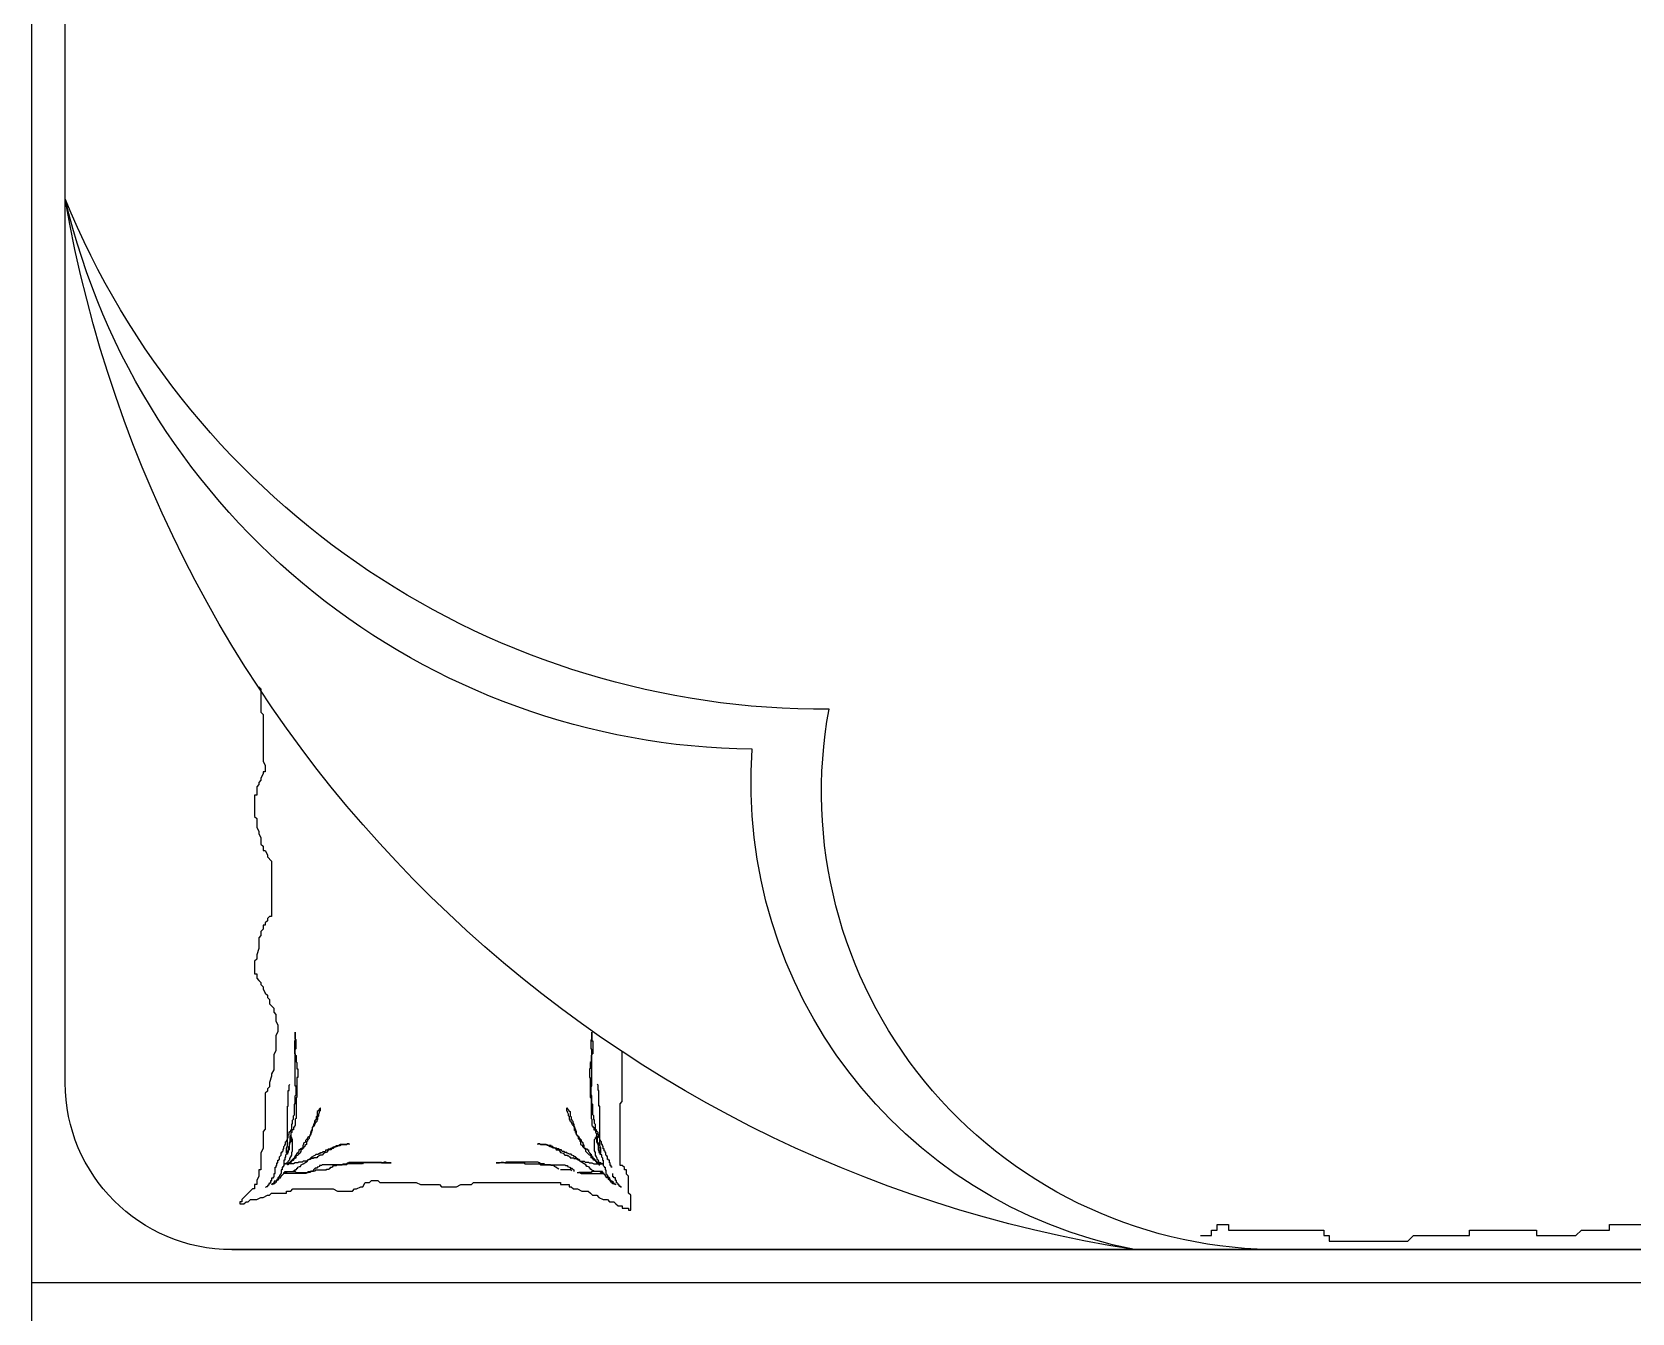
# Model space of a CAD drawing. Header units: metres. Extents: x -107 to 62, y 472 to 1032.
# Drawn here: x 17.515 to 18.524, y 509.939 to 510.746 of the extents above; entities that cross this region are included whole.
import ezdxf

# ---------------------------------------------------------------- set-up
doc = ezdxf.new("R2010")
doc.units = ezdxf.units.M
doc.header["$MEASUREMENT"] = 0
doc.layers.get('0').update_dxf_attribs({"color": 8})
doc.layers.add('A-GR- wall$0$A-WALL', color=254, linetype='Continuous')
doc.layers.add('A-GR-FURN$0$TEFRIŞ', color=11, linetype='Continuous')

# ---------------------------------------------------------------- blocks, each defined once
blk = doc.blocks.new('A-GR- wall')
at = {"layer": 'A-GR- wall$0$A-WALL'}
blk.add_line((17786, 3135.9), (17786, 6385.9), dxfattribs=at)
blk = doc.blocks.new('A-GR-FURN$0$1')
at = {"layer": 'A-GR-FURN$0$TEFRIŞ'}
for p, q in [((-1761.895, 788.112), (-1911.895, 788.112)), ((-1761.895, 598.112), (-1761.895, 788.112)), ((-1773.895, 786.112), (-1899.895, 786.112)), ((-1763.895, 776.112), (-1763.895, 610.112)), ((-1763.895, 610.112), (-1763.895, 776.112))]:
    blk.add_line(p, q, dxfattribs=at)
at = {"layer": 'A-GR-FURN$0$TEFRIŞ', "color": 8}
for p, q in [((-1767.152, 775.262), (-1766.897, 775.517)), ((-1766.897, 775.517), (-1766.769, 775.517)), ((-1766.769, 775.645), (-1766.642, 775.645)), ((-1766.769, 775.517), (-1766.769, 775.645)), ((-1766.642, 775.645), (-1766.642, 775.39)), ((-1797.644, 774.497), (-1797.517, 774.37)), ((-1792.031, 774.37), (-1791.903, 774.497)), ((-1791.903, 774.497), (-1791.776, 774.497)), ((-1791.776, 774.497), (-1791.648, 774.625)), ((-1791.648, 774.625), (-1791.138, 774.625)), ((-1791.138, 774.752), (-1789.862, 774.752)), ((-1791.138, 774.625), (-1791.138, 774.752)), ((-1789.862, 774.752), (-1789.734, 774.625)), ((-1789.734, 774.625), (-1789.224, 774.625)), ((-1789.224, 774.625), (-1788.969, 774.497)), ((-1788.969, 774.497), (-1788.841, 774.497)), ((-1788.841, 774.497), (-1788.586, 774.37)), ((-1782.717, 774.37), (-1782.59, 774.497)), ((-1782.59, 774.497), (-1781.952, 774.497)), ((-1781.952, 774.497), (-1781.569, 774.625)), ((-1781.569, 774.625), (-1781.314, 774.625)), ((-1781.314, 774.625), (-1781.186, 774.752)), ((-1781.186, 774.752), (-1780.421, 774.752)), ((-1780.421, 774.752), (-1780.421, 774.625)), ((-1780.421, 774.625), (-1780.166, 774.625)), ((-1780.166, 774.625), (-1780.038, 774.497)), ((-1780.038, 774.497), (-1779.91, 774.37)), ((-1768.683, 774.497), (-1768.3, 774.497)), ((-1768.683, 774.37), (-1768.683, 774.497)), ((-1768.3, 774.497), (-1768.045, 774.625)), ((-1768.045, 774.625), (-1767.79, 774.625)), ((-1767.79, 774.752), (-1767.535, 774.752)), ((-1767.79, 774.625), (-1767.79, 774.752)), ((-1767.535, 774.88), (-1767.28, 775.135)), ((-1767.535, 774.752), (-1767.535, 774.88)), ((-1767.28, 775.135), (-1767.152, 775.262)), ((-1766.897, 774.625), (-1767.025, 774.37)), ((-1766.769, 775.135), (-1766.897, 775.007)), ((-1766.897, 775.007), (-1766.897, 774.625)), ((-1766.642, 775.39), (-1766.769, 775.262)), ((-1766.769, 775.262), (-1766.769, 775.135)), ((-1797.517, 774.37), (-1796.113, 774.37)), ((-1796.113, 774.37), (-1795.986, 774.242)), ((-1795.986, 774.242), (-1793.179, 774.242)), ((-1793.179, 774.242), (-1792.924, 774.115)), ((-1792.924, 774.115), (-1792.541, 774.115)), ((-1792.541, 774.242), (-1792.413, 774.242)), ((-1792.541, 774.115), (-1792.541, 774.242)), ((-1792.413, 774.242), (-1792.158, 774.37)), ((-1792.158, 774.37), (-1792.031, 774.37)), ((-1788.586, 774.37), (-1788.203, 774.37)), ((-1788.203, 774.37), (-1788.076, 774.242)), ((-1788.076, 774.242), (-1787.82, 774.242)), ((-1787.82, 774.242), (-1787.82, 774.115)), ((-1787.82, 774.115), (-1787.565, 773.987)), ((-1787.565, 773.987), (-1787.438, 773.987)), ((-1787.438, 773.987), (-1787.183, 773.732)), ((-1787.183, 773.732), (-1783.865, 773.732)), ((-1783.865, 773.86), (-1783.738, 773.987)), ((-1783.865, 773.732), (-1783.865, 773.86)), ((-1783.738, 773.987), (-1783.61, 773.987)), ((-1783.61, 773.987), (-1783.483, 774.115)), ((-1783.483, 774.115), (-1783.355, 774.115)), ((-1783.355, 774.242), (-1783.1, 774.242)), ((-1783.355, 774.115), (-1783.355, 774.242)), ((-1783.1, 774.242), (-1782.972, 774.37)), ((-1782.972, 774.37), (-1782.717, 774.37)), ((-1779.91, 774.37), (-1779.783, 774.37)), ((-1779.783, 774.37), (-1779.655, 774.242)), ((-1779.655, 774.242), (-1779.528, 774.242)), ((-1779.528, 774.242), (-1779.272, 774.115)), ((-1779.272, 774.115), (-1779.145, 773.987)), ((-1779.145, 773.987), (-1779.017, 773.987)), ((-1779.017, 773.987), (-1778.89, 773.86)), ((-1778.89, 773.86), (-1778.635, 773.86)), ((-1778.635, 773.86), (-1778.507, 773.732)), ((-1778.507, 773.732), (-1778.379, 773.605)), ((-1778.379, 773.605), (-1778.124, 773.605)), ((-1778.124, 773.605), (-1777.997, 773.478)), ((-1775.828, 773.478), (-1775.573, 773.605)), ((-1775.573, 773.605), (-1774.68, 773.605)), ((-1774.68, 773.605), (-1774.424, 773.732)), ((-1774.424, 773.732), (-1774.297, 773.732)), ((-1774.297, 773.732), (-1773.914, 773.86)), ((-1773.914, 773.86), (-1773.659, 773.86)), ((-1773.659, 773.86), (-1773.531, 773.987)), ((-1773.531, 773.987), (-1773.404, 773.987)), ((-1773.404, 773.987), (-1773.276, 774.115)), ((-1773.276, 774.115), (-1771.107, 774.115)), ((-1771.107, 774.115), (-1770.98, 774.242)), ((-1770.98, 774.242), (-1769.959, 774.242)), ((-1769.959, 774.242), (-1769.704, 774.37)), ((-1769.704, 774.37), (-1768.683, 774.37)), ((-1768.831, 773.517), (-1768.831, 773.465)), ((-1768.465, 773.517), (-1768.831, 773.517)), ((-1768.465, 773.57), (-1768.465, 773.517)), ((-1768.255, 773.57), (-1768.465, 773.57)), ((-1768.255, 773.622), (-1768.255, 773.57)), ((-1768.203, 773.622), (-1768.255, 773.622)), ((-1768.203, 773.726), (-1768.203, 773.622)), ((-1768.046, 773.726), (-1768.203, 773.726)), ((-1768.046, 773.779), (-1768.046, 773.726)), ((-1767.889, 773.779), (-1768.046, 773.779)), ((-1767.994, 773.57), (-1767.889, 773.57)), ((-1767.994, 773.465), (-1767.994, 773.57)), ((-1767.889, 773.517), (-1767.942, 773.465)), ((-1767.837, 773.883), (-1767.889, 773.831)), ((-1767.889, 773.831), (-1767.889, 773.779)), ((-1767.889, 773.622), (-1767.837, 773.622)), ((-1767.889, 773.57), (-1767.889, 773.622)), ((-1767.837, 773.57), (-1767.889, 773.517)), ((-1767.785, 773.883), (-1767.837, 773.883)), ((-1767.785, 773.726), (-1767.837, 773.674)), ((-1767.837, 773.726), (-1767.785, 773.726)), ((-1767.837, 773.622), (-1767.837, 773.726)), ((-1767.837, 773.674), (-1767.837, 773.57)), ((-1767.785, 773.935), (-1767.785, 773.883)), ((-1767.732, 773.935), (-1767.785, 773.935)), ((-1767.68, 773.988), (-1767.732, 773.935)), ((-1767.628, 774.092), (-1767.68, 774.04)), ((-1767.68, 774.04), (-1767.68, 773.988)), ((-1767.152, 773.86), (-1767.28, 773.732)), ((-1767.28, 773.732), (-1767.28, 772.84)), ((-1767.025, 774.242), (-1767.152, 773.987)), ((-1767.152, 773.987), (-1767.152, 773.86)), ((-1767.025, 774.37), (-1767.025, 774.242)), ((-1777.997, 773.478), (-1777.614, 773.478)), ((-1777.614, 773.478), (-1777.359, 773.35)), ((-1777.359, 773.35), (-1776.976, 773.35)), ((-1776.976, 773.35), (-1776.721, 773.478)), ((-1776.721, 773.478), (-1775.828, 773.478)), ((-1773.748, 772.681), (-1773.801, 772.629)), ((-1773.434, 772.681), (-1773.748, 772.681)), ((-1773.434, 772.733), (-1773.434, 772.681)), ((-1772.493, 772.733), (-1773.434, 772.733)), ((-1772.493, 772.786), (-1772.493, 772.733)), ((-1770.139, 772.786), (-1772.493, 772.786)), ((-1771.08, 772.576), (-1771.08, 772.524)), ((-1770.976, 772.576), (-1771.08, 772.576)), ((-1770.923, 772.681), (-1770.976, 772.629)), ((-1770.976, 772.629), (-1770.976, 772.576)), ((-1770.819, 772.681), (-1770.923, 772.681)), ((-1770.923, 772.524), (-1770.871, 772.576)), ((-1770.871, 772.576), (-1770.714, 772.576)), ((-1770.766, 772.733), (-1770.819, 772.681)), ((-1770.61, 772.733), (-1770.766, 772.733)), ((-1770.714, 772.629), (-1770.348, 772.629)), ((-1770.714, 772.576), (-1770.714, 772.629)), ((-1770.714, 772.576), (-1770.348, 772.576)), ((-1770.61, 772.576), (-1770.714, 772.576)), ((-1770.557, 772.786), (-1770.61, 772.733)), ((-1770.61, 772.524), (-1770.61, 772.576)), ((-1770.505, 772.786), (-1770.557, 772.786)), ((-1770.4, 772.838), (-1770.505, 772.786)), ((-1770.348, 772.89), (-1770.4, 772.838)), ((-1770.191, 772.89), (-1770.348, 772.89)), ((-1770.348, 772.629), (-1770.296, 772.681)), ((-1770.348, 772.576), (-1770.296, 772.629)), ((-1770.296, 772.629), (-1770.139, 772.681)), ((-1770.296, 772.681), (-1770.086, 772.681)), ((-1770.191, 772.942), (-1770.191, 772.89)), ((-1770.139, 772.942), (-1770.191, 772.942)), ((-1770.086, 772.995), (-1770.139, 772.942)), ((-1769.982, 772.838), (-1770.139, 772.786)), ((-1770.139, 772.681), (-1769.877, 772.681)), ((-1769.929, 772.995), (-1770.086, 772.995)), ((-1770.086, 772.681), (-1770.034, 772.733)), ((-1770.034, 772.733), (-1769.825, 772.733)), ((-1769.668, 772.838), (-1769.982, 772.838)), ((-1769.929, 773.047), (-1769.929, 772.995)), ((-1769.825, 773.047), (-1769.929, 773.047)), ((-1769.877, 772.681), (-1769.825, 772.733)), ((-1769.772, 773.099), (-1769.825, 773.047)), ((-1769.825, 772.786), (-1769.616, 772.786)), ((-1769.825, 772.733), (-1769.825, 772.786)), ((-1769.825, 772.733), (-1769.72, 772.733)), ((-1769.72, 773.099), (-1769.772, 773.099)), ((-1769.72, 773.151), (-1769.72, 773.099)), ((-1769.563, 773.151), (-1769.72, 773.151)), ((-1769.72, 772.786), (-1769.668, 772.786)), ((-1769.72, 772.733), (-1769.72, 772.786)), ((-1769.668, 772.786), (-1769.668, 772.838)), ((-1769.616, 772.838), (-1769.563, 772.89)), ((-1769.616, 772.786), (-1769.616, 772.838)), ((-1769.511, 773.204), (-1769.563, 773.151)), ((-1769.563, 772.89), (-1769.459, 772.89)), ((-1769.459, 772.576), (-1769.563, 772.524)), ((-1769.459, 773.256), (-1769.511, 773.204)), ((-1769.302, 773.256), (-1769.459, 773.256)), ((-1769.459, 772.89), (-1769.406, 772.942)), ((-1769.354, 772.629), (-1769.459, 772.576)), ((-1769.406, 772.942), (-1769.249, 772.942)), ((-1769.302, 772.629), (-1769.354, 772.629)), ((-1769.302, 773.308), (-1769.302, 773.256)), ((-1769.249, 773.308), (-1769.302, 773.308)), ((-1769.249, 772.681), (-1769.302, 772.629)), ((-1769.249, 773.361), (-1769.249, 773.308)), ((-1769.092, 773.361), (-1769.249, 773.361)), ((-1769.249, 772.995), (-1768.935, 772.995)), ((-1769.249, 772.942), (-1769.249, 772.995)), ((-1769.197, 772.733), (-1769.249, 772.681)), ((-1769.145, 772.629), (-1769.249, 772.524)), ((-1769.092, 772.733), (-1769.197, 772.733)), ((-1769.197, 772.524), (-1769.145, 772.576)), ((-1769.092, 772.681), (-1769.145, 772.629)), ((-1769.145, 772.576), (-1769.092, 772.576)), ((-1769.092, 773.413), (-1769.092, 773.361)), ((-1768.935, 773.413), (-1769.092, 773.413)), ((-1769.04, 772.89), (-1769.092, 772.838)), ((-1769.092, 772.838), (-1769.092, 772.681)), ((-1769.04, 772.786), (-1769.092, 772.733)), ((-1769.092, 772.681), (-1769.04, 772.681)), ((-1769.092, 772.576), (-1769.092, 772.681)), ((-1769.04, 772.942), (-1769.04, 772.89)), ((-1769.04, 772.42), (-1769.04, 772.942)), ((-1768.988, 772.786), (-1769.04, 772.786)), ((-1769.04, 772.733), (-1768.988, 772.733)), ((-1769.04, 772.681), (-1769.04, 772.733)), ((-1768.988, 772.733), (-1768.988, 772.786)), ((-1768.935, 773.465), (-1768.935, 773.413)), ((-1768.831, 773.465), (-1768.935, 773.465)), ((-1768.935, 772.995), (-1768.883, 773.047)), ((-1768.883, 773.047), (-1768.831, 773.047)), ((-1768.831, 773.099), (-1768.674, 773.099)), ((-1768.831, 773.047), (-1768.831, 773.099)), ((-1768.674, 773.151), (-1768.465, 773.151)), ((-1768.674, 773.099), (-1768.674, 773.151)), ((-1768.569, 772.942), (-1768.569, 772.472)), ((-1768.517, 772.942), (-1768.569, 772.942)), ((-1768.517, 772.838), (-1768.569, 772.786)), ((-1768.569, 772.786), (-1768.569, 772.315)), ((-1768.517, 772.995), (-1768.517, 772.942)), ((-1768.465, 772.995), (-1768.517, 772.995)), ((-1768.465, 772.995), (-1768.517, 772.942)), ((-1768.517, 772.942), (-1768.517, 772.838)), ((-1768.465, 773.151), (-1768.412, 773.204)), ((-1768.36, 773.099), (-1768.465, 772.995)), ((-1768.465, 773.047), (-1768.465, 772.995)), ((-1768.465, 771.688), (-1768.465, 773.047)), ((-1768.412, 773.204), (-1768.36, 773.204)), ((-1768.36, 773.256), (-1768.255, 773.256)), ((-1768.36, 773.204), (-1768.36, 773.256)), ((-1768.308, 773.151), (-1768.36, 773.099)), ((-1768.203, 773.204), (-1768.308, 773.151)), ((-1768.255, 773.308), (-1768.203, 773.361)), ((-1768.255, 773.256), (-1768.255, 773.308)), ((-1768.203, 773.361), (-1768.098, 773.361)), ((-1768.203, 773.308), (-1768.203, 773.204)), ((-1768.098, 773.308), (-1768.203, 773.308)), ((-1768.046, 773.413), (-1768.098, 773.308)), ((-1768.098, 773.413), (-1768.046, 773.413)), ((-1768.098, 773.361), (-1768.098, 773.413)), ((-1767.942, 773.465), (-1768.046, 773.413)), ((-1768.046, 773.465), (-1767.994, 773.465)), ((-1768.046, 773.413), (-1768.046, 773.465)), ((-1767.407, 772.585), (-1767.535, 772.458)), ((-1767.407, 772.84), (-1767.407, 772.585)), ((-1767.28, 772.84), (-1767.407, 772.84)), ((-1776.94, 772.315), (-1776.416, 772.315)), ((-1776.521, 772.315), (-1776.94, 772.315)), ((-1776.469, 772.263), (-1776.521, 772.315)), ((-1775.946, 772.263), (-1776.469, 772.263)), ((-1776.416, 772.367), (-1775.632, 772.367)), ((-1776.416, 772.315), (-1776.416, 772.367)), ((-1775.893, 772.315), (-1775.946, 772.263)), ((-1773.696, 772.315), (-1775.893, 772.315)), ((-1775.632, 772.367), (-1775.632, 772.315)), ((-1775.632, 772.315), (-1775.579, 772.315)), ((-1775.579, 772.315), (-1775.527, 772.263)), ((-1775.527, 772.263), (-1775.161, 772.263)), ((-1775.161, 772.263), (-1775.109, 772.211)), ((-1775.109, 772.211), (-1774.742, 772.211)), ((-1774.742, 772.211), (-1774.742, 772.158)), ((-1774.742, 772.158), (-1774.219, 772.158)), ((-1774.219, 772.211), (-1773.016, 772.211)), ((-1774.219, 772.158), (-1774.219, 772.211)), ((-1773.696, 772.263), (-1773.696, 772.315)), ((-1773.173, 772.263), (-1773.696, 772.263)), ((-1773.121, 772.315), (-1773.173, 772.263)), ((-1772.65, 772.315), (-1773.121, 772.315)), ((-1773.016, 772.263), (-1771.76, 772.263)), ((-1773.016, 772.211), (-1773.016, 772.263)), ((-1772.598, 772.367), (-1772.65, 772.315)), ((-1771.97, 772.367), (-1772.598, 772.367)), ((-1771.917, 772.42), (-1771.97, 772.367)), ((-1771.708, 772.42), (-1771.917, 772.42)), ((-1771.76, 772.263), (-1771.708, 772.315)), ((-1771.656, 772.472), (-1771.708, 772.42)), ((-1771.708, 772.315), (-1771.342, 772.315)), ((-1771.447, 772.472), (-1771.656, 772.472)), ((-1771.394, 772.524), (-1771.447, 772.472)), ((-1771.08, 772.524), (-1771.394, 772.524)), ((-1771.342, 772.315), (-1771.29, 772.367)), ((-1771.29, 772.367), (-1771.237, 772.367)), ((-1771.237, 772.42), (-1771.08, 772.42)), ((-1771.237, 772.367), (-1771.237, 772.42)), ((-1771.08, 772.524), (-1770.923, 772.524)), ((-1771.08, 772.42), (-1771.08, 772.524)), ((-1770.557, 772.524), (-1770.61, 772.524)), ((-1770.505, 772.472), (-1770.557, 772.524)), ((-1770.453, 771.688), (-1770.557, 771.583)), ((-1769.825, 772.472), (-1770.505, 772.472)), ((-1770.348, 771.688), (-1770.453, 771.688)), ((-1770.4, 771.583), (-1770.348, 771.636)), ((-1770.296, 771.792), (-1770.348, 771.688)), ((-1770.348, 771.636), (-1770.191, 771.636)), ((-1770.243, 771.792), (-1770.296, 771.792)), ((-1770.139, 771.845), (-1770.243, 771.792)), ((-1770.191, 771.636), (-1770.139, 771.74)), ((-1769.982, 771.845), (-1770.139, 771.845)), ((-1770.139, 771.74), (-1770.086, 771.74)), ((-1770.086, 771.74), (-1770.034, 771.792)), ((-1770.034, 771.792), (-1769.982, 771.845)), ((-1769.982, 771.897), (-1769.929, 771.949)), ((-1769.877, 771.949), (-1769.982, 771.845)), ((-1769.982, 771.845), (-1769.982, 771.897)), ((-1769.929, 772.002), (-1769.877, 772.054)), ((-1769.929, 771.949), (-1769.929, 772.002)), ((-1769.877, 772.106), (-1769.772, 772.106)), ((-1769.877, 772.054), (-1769.877, 772.106)), ((-1769.772, 771.949), (-1769.877, 771.949)), ((-1769.72, 772.524), (-1769.825, 772.472)), ((-1769.772, 772.106), (-1769.72, 772.158)), ((-1769.72, 772.002), (-1769.772, 771.949)), ((-1769.563, 772.524), (-1769.72, 772.524)), ((-1769.72, 772.158), (-1769.668, 772.158)), ((-1769.668, 772.054), (-1769.72, 772.002)), ((-1769.668, 772.211), (-1769.616, 772.211)), ((-1769.668, 772.158), (-1769.668, 772.211)), ((-1769.616, 772.106), (-1769.668, 772.054)), ((-1769.616, 772.263), (-1769.563, 772.263)), ((-1769.616, 772.211), (-1769.616, 772.263)), ((-1769.563, 772.158), (-1769.616, 772.106)), ((-1769.563, 772.263), (-1769.511, 772.315)), ((-1769.511, 772.263), (-1769.563, 772.158)), ((-1769.511, 772.315), (-1769.459, 772.315)), ((-1769.406, 772.263), (-1769.511, 772.263)), ((-1769.459, 772.367), (-1769.354, 772.367)), ((-1769.459, 772.315), (-1769.459, 772.367)), ((-1769.354, 772.367), (-1769.406, 772.263)), ((-1769.354, 772.42), (-1769.302, 772.472)), ((-1769.354, 772.367), (-1769.354, 772.42)), ((-1769.249, 772.42), (-1769.354, 772.367)), ((-1769.302, 772.472), (-1769.249, 772.472)), ((-1769.249, 772.524), (-1769.197, 772.524)), ((-1769.249, 772.472), (-1769.249, 772.524)), ((-1769.249, 772.524), (-1769.249, 772.42)), ((-1769.249, 771.531), (-1769.197, 771.636)), ((-1769.197, 771.845), (-1769.145, 771.897)), ((-1769.197, 771.636), (-1769.197, 771.845)), ((-1769.145, 771.688), (-1769.197, 771.583)), ((-1769.145, 772.106), (-1769.092, 772.158)), ((-1769.145, 771.897), (-1769.145, 772.106)), ((-1769.092, 771.74), (-1769.145, 771.688)), ((-1769.092, 772.315), (-1769.04, 772.42)), ((-1769.092, 772.158), (-1769.092, 772.315)), ((-1769.04, 771.845), (-1769.092, 771.74)), ((-1768.988, 771.949), (-1769.04, 771.845)), ((-1768.883, 772.002), (-1768.988, 771.949)), ((-1768.831, 772.158), (-1768.883, 772.054)), ((-1768.883, 772.054), (-1768.883, 772.002)), ((-1768.779, 772.158), (-1768.831, 772.158)), ((-1768.779, 772.211), (-1768.779, 772.158)), ((-1768.726, 772.211), (-1768.779, 772.211)), ((-1768.726, 772.263), (-1768.726, 772.211)), ((-1768.674, 772.263), (-1768.726, 772.263)), ((-1768.622, 772.367), (-1768.674, 772.315)), ((-1768.674, 772.315), (-1768.674, 772.263)), ((-1768.569, 772.472), (-1768.622, 772.42)), ((-1768.622, 772.42), (-1768.622, 772.367)), ((-1768.569, 772.315), (-1768.517, 772.263)), ((-1768.517, 772.263), (-1768.517, 771.531)), ((-1768.517, 771.583), (-1768.465, 771.688)), ((-1767.535, 772.458), (-1767.535, 770.036)), ((-1772.388, 770.799), (-1772.336, 770.852)), ((-1772.231, 770.799), (-1772.388, 770.799)), ((-1772.336, 770.852), (-1772.284, 770.904)), ((-1772.284, 770.904), (-1772.231, 770.904)), ((-1772.231, 770.904), (-1772.179, 771.008)), ((-1772.179, 770.852), (-1772.231, 770.799)), ((-1772.179, 771.008), (-1771.917, 771.008)), ((-1772.127, 770.852), (-1772.179, 770.852)), ((-1772.022, 770.904), (-1772.127, 770.852)), ((-1771.917, 770.904), (-1772.022, 770.904)), ((-1771.917, 771.008), (-1771.865, 771.061)), ((-1771.865, 770.956), (-1771.917, 770.904)), ((-1771.865, 771.061), (-1771.708, 771.061)), ((-1771.708, 770.956), (-1771.865, 770.956)), ((-1771.708, 771.061), (-1771.656, 771.113)), ((-1771.656, 771.008), (-1771.708, 770.956)), ((-1771.656, 771.113), (-1771.604, 771.165)), ((-1771.604, 771.008), (-1771.656, 771.008)), ((-1771.604, 771.165), (-1771.499, 771.165)), ((-1771.551, 771.061), (-1771.604, 771.008)), ((-1771.447, 771.113), (-1771.551, 771.061)), ((-1771.499, 771.165), (-1771.394, 771.217)), ((-1771.342, 771.165), (-1771.447, 771.113)), ((-1771.394, 771.217), (-1771.342, 771.217)), ((-1771.342, 771.217), (-1771.237, 771.27)), ((-1771.29, 771.217), (-1771.342, 771.165)), ((-1771.237, 771.27), (-1771.29, 771.217)), ((-1771.237, 771.27), (-1771.08, 771.322)), ((-1771.028, 771.27), (-1771.237, 771.27)), ((-1771.08, 771.322), (-1770.976, 771.374)), ((-1771.028, 771.322), (-1771.028, 771.27)), ((-1770.923, 771.322), (-1771.028, 771.322)), ((-1770.976, 771.374), (-1770.819, 771.374)), ((-1770.923, 771.374), (-1770.923, 771.322)), ((-1770.819, 771.374), (-1770.923, 771.374)), ((-1770.819, 771.374), (-1770.766, 771.427)), ((-1770.766, 771.427), (-1770.819, 771.374)), ((-1770.766, 771.427), (-1770.662, 771.479)), ((-1770.714, 771.427), (-1770.766, 771.427)), ((-1770.662, 771.531), (-1770.714, 771.427)), ((-1770.557, 771.583), (-1770.662, 771.531)), ((-1770.662, 771.479), (-1770.557, 771.479)), ((-1770.557, 771.479), (-1770.453, 771.583)), ((-1770.453, 771.583), (-1770.4, 771.583)), ((-1769.72, 770.695), (-1769.772, 770.643)), ((-1769.772, 770.643), (-1769.772, 770.538)), ((-1769.72, 770.799), (-1769.72, 770.695)), ((-1769.668, 770.799), (-1769.72, 770.799)), ((-1769.616, 770.956), (-1769.668, 770.852)), ((-1769.668, 770.852), (-1769.668, 770.799)), ((-1769.668, 770.59), (-1769.563, 770.695)), ((-1769.563, 771.113), (-1769.616, 771.061)), ((-1769.616, 771.061), (-1769.616, 770.956)), ((-1769.511, 771.217), (-1769.563, 771.113)), ((-1769.563, 770.852), (-1769.511, 770.852)), ((-1769.563, 770.695), (-1769.563, 770.852)), ((-1769.459, 771.27), (-1769.511, 771.217)), ((-1769.511, 770.904), (-1769.459, 770.956)), ((-1769.511, 770.852), (-1769.511, 770.904)), ((-1769.406, 771.374), (-1769.459, 771.322)), ((-1769.459, 771.322), (-1769.459, 771.27)), ((-1769.459, 771.008), (-1769.406, 771.008)), ((-1769.459, 770.956), (-1769.459, 771.008)), ((-1769.302, 771.479), (-1769.406, 771.374)), ((-1769.406, 771.217), (-1769.354, 771.217)), ((-1769.406, 771.008), (-1769.406, 771.217)), ((-1769.354, 771.374), (-1769.302, 771.427)), ((-1769.354, 771.217), (-1769.354, 771.374)), ((-1769.249, 771.583), (-1769.302, 771.531)), ((-1769.302, 771.479), (-1769.249, 771.531)), ((-1769.302, 771.531), (-1769.302, 771.479)), ((-1769.302, 771.427), (-1769.302, 771.479)), ((-1769.197, 771.583), (-1769.249, 771.583)), ((-1768.988, 770.695), (-1768.935, 770.747)), ((-1768.988, 769.231), (-1768.988, 770.695)), ((-1768.935, 770.852), (-1768.883, 770.852)), ((-1768.935, 770.747), (-1768.935, 770.852)), ((-1768.883, 770.852), (-1768.831, 770.956)), ((-1768.831, 771.008), (-1768.779, 771.008)), ((-1768.831, 770.956), (-1768.831, 771.008)), ((-1768.779, 771.113), (-1768.726, 771.165)), ((-1768.779, 771.008), (-1768.779, 771.113)), ((-1768.726, 771.165), (-1768.674, 771.217)), ((-1768.674, 771.217), (-1768.569, 771.217)), ((-1768.622, 771.113), (-1768.674, 771.061)), ((-1768.674, 771.061), (-1768.674, 770.433)), ((-1768.569, 771.374), (-1768.622, 771.322)), ((-1768.622, 771.322), (-1768.622, 771.113)), ((-1768.569, 771.531), (-1768.569, 771.374)), ((-1768.517, 771.531), (-1768.569, 771.531)), ((-1768.569, 771.427), (-1768.517, 771.427)), ((-1768.569, 771.217), (-1768.569, 771.427)), ((-1768.517, 771.427), (-1768.517, 771.583)), ((-1770.191, 769.597), (-1770.139, 769.702)), ((-1770.139, 769.859), (-1770.139, 769.649)), ((-1770.086, 769.859), (-1770.139, 769.859)), ((-1770.139, 769.702), (-1770.086, 769.806)), ((-1770.086, 769.963), (-1770.086, 769.859)), ((-1770.034, 769.963), (-1770.086, 769.963)), ((-1770.086, 769.806), (-1770.034, 769.911)), ((-1770.034, 770.015), (-1769.982, 770.12)), ((-1770.034, 769.911), (-1770.034, 770.015)), ((-1769.982, 770.015), (-1770.034, 769.963)), ((-1769.929, 770.224), (-1769.982, 770.172)), ((-1769.982, 770.12), (-1769.877, 770.172)), ((-1769.982, 770.172), (-1769.982, 770.015)), ((-1769.877, 770.381), (-1769.929, 770.329)), ((-1769.929, 770.329), (-1769.929, 770.224)), ((-1769.877, 770.486), (-1769.877, 770.381)), ((-1769.825, 770.486), (-1769.877, 770.486)), ((-1769.877, 770.329), (-1769.72, 770.433)), ((-1769.877, 770.172), (-1769.877, 770.329)), ((-1769.772, 770.538), (-1769.825, 770.486)), ((-1769.72, 770.433), (-1769.668, 770.59)), ((-1768.935, 769.859), (-1768.988, 769.806)), ((-1768.988, 769.806), (-1768.988, 769.493)), ((-1768.883, 770.068), (-1768.935, 770.015)), ((-1768.935, 770.015), (-1768.935, 769.859)), ((-1768.831, 770.12), (-1768.883, 770.068)), ((-1768.779, 770.224), (-1768.831, 770.172)), ((-1768.831, 770.172), (-1768.831, 770.12)), ((-1768.726, 770.329), (-1768.779, 770.224)), ((-1768.726, 770.433), (-1768.726, 770.329)), ((-1768.674, 770.433), (-1768.726, 770.433)), ((-1767.535, 770.036), (-1767.407, 769.781)), ((-1767.407, 769.781), (-1767.407, 768.889)), ((-1770.243, 769.179), (-1770.191, 769.231)), ((-1770.191, 769.231), (-1770.243, 769.179)), ((-1770.243, 769.074), (-1770.243, 769.179)), ((-1770.243, 769.179), (-1770.243, 769.074)), ((-1770.191, 769.074), (-1770.243, 769.074)), ((-1770.243, 769.074), (-1770.191, 769.074)), ((-1770.139, 769.649), (-1770.191, 769.545)), ((-1770.191, 769.231), (-1770.191, 769.597)), ((-1770.191, 769.545), (-1770.191, 769.231)), ((-1769.092, 769.127), (-1769.145, 769.074)), ((-1769.145, 769.074), (-1769.145, 767.141)), ((-1769.04, 769.231), (-1769.092, 769.179)), ((-1769.092, 769.179), (-1769.092, 769.127)), ((-1768.988, 769.493), (-1769.04, 769.44)), ((-1769.04, 769.44), (-1769.04, 769.231)), ((-1769.04, 769.179), (-1768.988, 769.231)), ((-1769.04, 768.29), (-1769.04, 769.179)), ((-1767.407, 768.889), (-1767.535, 768.761)), ((-1767.535, 768.761), (-1767.535, 768.634)), ((-1769.092, 768.238), (-1769.04, 768.29)), ((-1769.092, 767.088), (-1769.092, 768.238)), ((-1767.918, 767.869), (-1768.045, 767.741)), ((-1767.663, 768.251), (-1767.918, 768.124)), ((-1767.918, 768.124), (-1767.918, 767.869)), ((-1767.535, 768.634), (-1767.663, 768.379)), ((-1767.663, 768.379), (-1767.663, 768.251)), ((-1769.145, 767.141), (-1769.092, 767.141)), ((-1769.145, 766.984), (-1769.092, 767.088)), ((-1769.145, 766.879), (-1769.145, 766.984)), ((-1769.092, 766.775), (-1769.145, 766.879)), ((-1769.092, 767.141), (-1769.092, 766.566)), ((-1768.045, 767.741), (-1768.045, 767.359)), ((-1768.045, 767.359), (-1767.918, 767.231)), ((-1767.918, 767.231), (-1767.918, 765.064)), ((-1769.092, 766.566), (-1769.092, 766.775)), ((-1767.918, 765.064), (-1767.79, 764.81)), ((-1767.79, 764.81), (-1767.79, 763.662)), ((-1767.79, 763.662), (-1767.663, 763.535)), ((-1767.663, 763.535), (-1767.663, 762.643)), ((-1767.663, 762.643), (-1767.79, 762.388)), ((-1767.79, 762.388), (-1767.79, 761.75)), ((-1767.79, 761.75), (-1767.918, 761.623)), ((-1767.918, 761.623), (-1767.918, 756.396)), ((-1769.092, 759.69), (-1769.092, 760.265)), ((-1769.092, 760.265), (-1769.092, 760.056)), ((-1769.092, 760.056), (-1769.145, 759.951)), ((-1769.145, 759.951), (-1769.145, 759.847)), ((-1769.145, 759.847), (-1769.092, 759.742)), ((-1769.145, 757.756), (-1769.145, 759.69)), ((-1769.145, 759.69), (-1769.092, 759.69)), ((-1769.092, 759.742), (-1769.092, 758.592)), ((-1769.092, 758.592), (-1769.04, 758.54)), ((-1769.04, 758.54), (-1769.04, 757.652)), ((-1770.243, 757.652), (-1770.243, 757.756)), ((-1770.243, 757.756), (-1770.191, 757.756)), ((-1770.191, 757.756), (-1770.243, 757.756)), ((-1770.243, 757.756), (-1770.243, 757.652)), ((-1770.191, 757.599), (-1770.243, 757.652)), ((-1770.243, 757.652), (-1770.191, 757.599)), ((-1770.191, 757.286), (-1770.191, 757.599)), ((-1770.191, 757.599), (-1770.191, 757.233)), ((-1770.139, 757.181), (-1770.191, 757.286)), ((-1770.191, 757.233), (-1770.139, 757.129)), ((-1769.092, 757.704), (-1769.145, 757.756)), ((-1769.092, 757.652), (-1769.092, 757.704)), ((-1769.04, 757.599), (-1769.092, 757.652)), ((-1769.04, 757.652), (-1768.988, 757.599)), ((-1769.04, 757.39), (-1769.04, 757.599)), ((-1768.988, 757.338), (-1769.04, 757.39)), ((-1768.988, 757.599), (-1768.988, 756.136)), ((-1768.988, 757.024), (-1768.988, 757.338)), ((-1770.139, 756.972), (-1770.139, 757.181)), ((-1770.139, 757.129), (-1770.086, 757.024)), ((-1770.086, 756.972), (-1770.139, 756.972)), ((-1770.086, 757.024), (-1770.034, 756.92)), ((-1770.086, 756.867), (-1770.086, 756.972)), ((-1770.034, 756.867), (-1770.086, 756.867)), ((-1770.034, 756.92), (-1770.034, 756.815)), ((-1769.982, 756.815), (-1770.034, 756.867)), ((-1770.034, 756.815), (-1769.982, 756.711)), ((-1769.982, 756.658), (-1769.982, 756.815)), ((-1769.982, 756.711), (-1769.877, 756.658)), ((-1769.929, 756.606), (-1769.982, 756.658)), ((-1769.929, 756.502), (-1769.929, 756.606)), ((-1769.877, 756.449), (-1769.929, 756.502)), ((-1769.877, 756.658), (-1769.877, 756.502)), ((-1769.877, 756.502), (-1769.72, 756.397)), ((-1769.877, 756.345), (-1769.877, 756.449)), ((-1769.825, 756.345), (-1769.877, 756.345)), ((-1769.772, 756.293), (-1769.825, 756.345)), ((-1769.772, 756.188), (-1769.772, 756.293)), ((-1769.72, 756.397), (-1769.668, 756.24)), ((-1769.668, 756.24), (-1769.563, 756.136)), ((-1768.935, 756.972), (-1768.988, 757.024)), ((-1768.935, 756.815), (-1768.935, 756.972)), ((-1768.883, 756.763), (-1768.935, 756.815)), ((-1768.831, 756.711), (-1768.883, 756.763)), ((-1768.831, 756.658), (-1768.831, 756.711)), ((-1768.779, 756.606), (-1768.831, 756.658)), ((-1768.726, 756.502), (-1768.779, 756.606)), ((-1768.674, 755.77), (-1768.674, 756.397)), ((-1767.918, 756.396), (-1767.79, 756.396)), ((-1767.79, 756.396), (-1767.79, 755.887)), ((-1772.231, 756.031), (-1772.388, 756.031)), ((-1772.388, 756.031), (-1772.336, 755.979)), ((-1772.336, 755.979), (-1772.284, 755.927)), ((-1772.284, 755.927), (-1772.231, 755.927)), ((-1772.179, 755.979), (-1772.231, 756.031)), ((-1772.231, 755.927), (-1772.179, 755.822)), ((-1772.127, 755.979), (-1772.179, 755.979)), ((-1772.179, 755.822), (-1771.917, 755.822)), ((-1772.022, 755.927), (-1772.127, 755.979)), ((-1771.917, 755.927), (-1772.022, 755.927)), ((-1771.865, 755.874), (-1771.917, 755.927)), ((-1771.917, 755.822), (-1771.865, 755.77)), ((-1771.708, 755.874), (-1771.865, 755.874)), ((-1771.865, 755.77), (-1771.708, 755.77)), ((-1771.656, 755.822), (-1771.708, 755.874)), ((-1771.708, 755.77), (-1771.656, 755.718)), ((-1771.604, 755.822), (-1771.656, 755.822)), ((-1771.656, 755.718), (-1771.604, 755.665)), ((-1771.551, 755.77), (-1771.604, 755.822)), ((-1771.604, 755.665), (-1771.499, 755.665)), ((-1771.447, 755.718), (-1771.551, 755.77)), ((-1771.499, 755.665), (-1771.394, 755.613)), ((-1771.342, 755.665), (-1771.447, 755.718)), ((-1771.394, 755.613), (-1771.342, 755.613)), ((-1771.29, 755.613), (-1771.342, 755.665)), ((-1771.342, 755.613), (-1771.237, 755.561)), ((-1771.237, 755.561), (-1771.29, 755.613)), ((-1771.028, 755.561), (-1771.237, 755.561)), ((-1771.237, 755.561), (-1771.08, 755.508)), ((-1771.08, 755.508), (-1770.976, 755.456)), ((-1771.028, 755.508), (-1771.028, 755.561)), ((-1770.923, 755.508), (-1771.028, 755.508)), ((-1770.976, 755.456), (-1770.819, 755.456)), ((-1770.923, 755.456), (-1770.923, 755.508)), ((-1770.819, 755.456), (-1770.923, 755.456)), ((-1770.766, 755.404), (-1770.819, 755.456)), ((-1770.819, 755.456), (-1770.766, 755.404)), ((-1770.714, 755.404), (-1770.766, 755.404)), ((-1770.766, 755.404), (-1770.662, 755.352)), ((-1770.662, 755.299), (-1770.714, 755.404)), ((-1770.662, 755.352), (-1770.557, 755.352)), ((-1770.557, 755.247), (-1770.662, 755.299)), ((-1770.557, 755.352), (-1770.453, 755.247)), ((-1769.72, 756.136), (-1769.772, 756.188)), ((-1769.72, 756.031), (-1769.72, 756.136)), ((-1769.668, 756.031), (-1769.72, 756.031)), ((-1769.668, 755.979), (-1769.668, 756.031)), ((-1769.616, 755.874), (-1769.668, 755.979)), ((-1769.616, 755.77), (-1769.616, 755.874)), ((-1769.563, 755.718), (-1769.616, 755.77)), ((-1769.563, 756.136), (-1769.563, 755.979)), ((-1769.563, 755.979), (-1769.511, 755.979)), ((-1769.511, 755.613), (-1769.563, 755.718)), ((-1769.511, 755.979), (-1769.511, 755.927)), ((-1769.511, 755.927), (-1769.459, 755.874)), ((-1769.459, 755.561), (-1769.511, 755.613)), ((-1769.459, 755.874), (-1769.459, 755.822)), ((-1769.459, 755.822), (-1769.406, 755.822)), ((-1769.459, 755.508), (-1769.459, 755.561)), ((-1769.406, 755.456), (-1769.459, 755.508)), ((-1769.406, 755.822), (-1769.406, 755.613)), ((-1769.406, 755.613), (-1769.354, 755.613)), ((-1769.302, 755.352), (-1769.406, 755.456)), ((-1769.354, 755.613), (-1769.354, 755.456)), ((-1769.354, 755.456), (-1769.302, 755.404)), ((-1769.302, 755.404), (-1769.302, 755.352)), ((-1769.302, 755.299), (-1769.302, 755.352)), ((-1769.302, 755.352), (-1769.249, 755.299)), ((-1769.249, 755.247), (-1769.302, 755.299)), ((-1769.249, 755.299), (-1769.197, 755.195)), ((-1768.988, 756.136), (-1768.935, 756.083)), ((-1768.935, 756.083), (-1768.935, 755.979)), ((-1768.935, 755.979), (-1768.883, 755.979)), ((-1768.883, 755.979), (-1768.831, 755.874)), ((-1768.831, 755.874), (-1768.831, 755.822)), ((-1768.831, 755.822), (-1768.779, 755.822)), ((-1768.779, 755.822), (-1768.779, 755.718)), ((-1768.779, 755.718), (-1768.726, 755.665)), ((-1768.726, 755.665), (-1768.674, 755.613)), ((-1768.622, 755.718), (-1768.674, 755.77)), ((-1768.674, 755.613), (-1768.569, 755.613)), ((-1768.517, 755.404), (-1768.517, 755.247)), ((-1768.517, 754.568), (-1768.517, 755.299)), ((-1767.79, 755.887), (-1767.663, 755.887)), ((-1767.663, 755.887), (-1767.663, 755.759)), ((-1767.663, 755.759), (-1767.535, 755.632)), ((-1767.535, 755.632), (-1767.535, 755.377)), ((-1767.535, 755.377), (-1767.407, 755.122)), ((-1776.521, 754.515), (-1776.94, 754.515)), ((-1776.94, 754.515), (-1776.416, 754.515)), ((-1776.469, 754.568), (-1776.521, 754.515)), ((-1775.946, 754.568), (-1776.469, 754.568)), ((-1776.416, 754.515), (-1776.416, 754.463)), ((-1776.416, 754.463), (-1775.632, 754.463)), ((-1775.893, 754.515), (-1775.946, 754.568)), ((-1773.696, 754.515), (-1775.893, 754.515)), ((-1775.632, 754.463), (-1775.632, 754.515)), ((-1775.632, 754.515), (-1775.579, 754.515)), ((-1775.579, 754.515), (-1775.527, 754.568)), ((-1775.527, 754.568), (-1775.161, 754.568)), ((-1775.161, 754.568), (-1775.109, 754.62)), ((-1775.109, 754.62), (-1774.742, 754.62)), ((-1774.742, 754.62), (-1774.742, 754.672)), ((-1774.742, 754.672), (-1774.219, 754.672)), ((-1774.219, 754.672), (-1774.219, 754.62)), ((-1774.219, 754.62), (-1773.016, 754.62)), ((-1773.696, 754.568), (-1773.696, 754.515)), ((-1773.173, 754.568), (-1773.696, 754.568)), ((-1773.121, 754.515), (-1773.173, 754.568)), ((-1772.65, 754.515), (-1773.121, 754.515)), ((-1773.016, 754.62), (-1773.016, 754.568)), ((-1773.016, 754.568), (-1771.76, 754.568)), ((-1772.598, 754.463), (-1772.65, 754.515)), ((-1771.97, 754.463), (-1772.598, 754.463)), ((-1771.917, 754.411), (-1771.97, 754.463)), ((-1771.708, 754.411), (-1771.917, 754.411)), ((-1771.76, 754.568), (-1771.708, 754.515)), ((-1771.708, 754.515), (-1771.342, 754.515)), ((-1771.656, 754.359), (-1771.708, 754.411)), ((-1771.447, 754.359), (-1771.656, 754.359)), ((-1771.394, 754.306), (-1771.447, 754.359)), ((-1771.342, 754.515), (-1771.29, 754.463)), ((-1771.29, 754.463), (-1771.237, 754.463)), ((-1771.237, 754.463), (-1771.237, 754.411)), ((-1771.237, 754.411), (-1771.08, 754.411)), ((-1771.08, 754.411), (-1771.08, 754.306)), ((-1770.453, 755.143), (-1770.557, 755.247)), ((-1770.505, 754.359), (-1770.557, 754.306)), ((-1769.825, 754.359), (-1770.505, 754.359)), ((-1770.453, 755.247), (-1770.4, 755.247)), ((-1770.348, 755.143), (-1770.453, 755.143)), ((-1770.4, 755.247), (-1770.348, 755.195)), ((-1770.348, 755.195), (-1770.191, 755.195)), ((-1770.296, 755.038), (-1770.348, 755.143)), ((-1770.243, 755.038), (-1770.296, 755.038)), ((-1770.139, 754.986), (-1770.243, 755.038)), ((-1770.191, 755.195), (-1770.139, 755.09)), ((-1770.139, 755.09), (-1770.086, 755.09)), ((-1769.982, 754.986), (-1770.139, 754.986)), ((-1770.086, 755.09), (-1770.034, 755.038)), ((-1770.034, 755.038), (-1769.982, 754.986)), ((-1769.877, 754.881), (-1769.982, 754.986)), ((-1769.982, 754.986), (-1769.982, 754.934)), ((-1769.982, 754.934), (-1769.929, 754.881)), ((-1769.929, 754.881), (-1769.929, 754.829)), ((-1769.929, 754.829), (-1769.877, 754.777)), ((-1769.772, 754.881), (-1769.877, 754.881)), ((-1769.877, 754.777), (-1769.877, 754.724)), ((-1769.877, 754.724), (-1769.772, 754.724)), ((-1769.72, 754.306), (-1769.825, 754.359)), ((-1769.72, 754.829), (-1769.772, 754.881)), ((-1769.772, 754.724), (-1769.72, 754.672)), ((-1769.668, 754.777), (-1769.72, 754.829)), ((-1769.72, 754.672), (-1769.668, 754.672)), ((-1769.616, 754.724), (-1769.668, 754.777)), ((-1769.668, 754.672), (-1769.668, 754.62)), ((-1769.668, 754.62), (-1769.616, 754.62)), ((-1769.563, 754.672), (-1769.616, 754.724)), ((-1769.616, 754.62), (-1769.616, 754.568)), ((-1769.616, 754.568), (-1769.563, 754.568)), ((-1769.511, 754.568), (-1769.563, 754.672)), ((-1769.563, 754.568), (-1769.511, 754.515)), ((-1769.406, 754.568), (-1769.511, 754.568)), ((-1769.511, 754.515), (-1769.459, 754.515)), ((-1769.459, 754.515), (-1769.459, 754.463)), ((-1769.459, 754.463), (-1769.354, 754.463)), ((-1769.354, 754.463), (-1769.406, 754.568)), ((-1769.249, 754.411), (-1769.354, 754.463)), ((-1769.354, 754.463), (-1769.354, 754.411)), ((-1769.354, 754.411), (-1769.302, 754.359)), ((-1769.302, 754.359), (-1769.249, 754.359)), ((-1769.197, 755.247), (-1769.249, 755.247)), ((-1769.249, 754.306), (-1769.249, 754.411)), ((-1769.249, 754.359), (-1769.249, 754.306)), ((-1769.145, 755.143), (-1769.197, 755.247)), ((-1769.197, 755.195), (-1769.197, 754.986)), ((-1769.197, 754.986), (-1769.145, 754.934)), ((-1769.092, 755.09), (-1769.145, 755.143)), ((-1769.145, 754.934), (-1769.145, 754.724)), ((-1769.145, 754.724), (-1769.092, 754.672)), ((-1769.04, 754.986), (-1769.092, 755.09)), ((-1769.092, 754.672), (-1769.092, 754.515)), ((-1769.092, 754.515), (-1769.04, 754.411)), ((-1768.988, 754.881), (-1769.04, 754.986)), ((-1769.04, 754.411), (-1769.04, 753.888)), ((-1768.883, 754.829), (-1768.988, 754.881)), ((-1768.883, 754.777), (-1768.883, 754.829)), ((-1768.831, 754.672), (-1768.883, 754.777)), ((-1768.779, 754.672), (-1768.831, 754.672)), ((-1768.779, 754.62), (-1768.779, 754.672)), ((-1768.726, 754.62), (-1768.779, 754.62)), ((-1768.726, 754.568), (-1768.726, 754.62)), ((-1768.674, 754.568), (-1768.726, 754.568)), ((-1768.674, 754.515), (-1768.674, 754.568)), ((-1768.622, 754.463), (-1768.674, 754.515)), ((-1768.622, 754.411), (-1768.622, 754.463)), ((-1768.569, 754.359), (-1768.622, 754.411)), ((-1768.569, 754.515), (-1768.517, 754.568)), ((-1768.569, 754.045), (-1768.569, 754.515)), ((-1768.569, 753.888), (-1768.569, 754.359)), ((-1768.517, 755.247), (-1768.465, 755.143)), ((-1768.465, 755.143), (-1768.465, 753.784)), ((-1767.407, 755.122), (-1767.407, 754.739)), ((-1767.407, 754.739), (-1767.28, 754.612)), ((-1767.28, 754.612), (-1767.152, 754.484)), ((-1767.152, 754.484), (-1767.152, 754.229)), ((-1773.748, 754.15), (-1773.801, 754.202)), ((-1773.434, 754.15), (-1773.748, 754.15)), ((-1773.434, 754.097), (-1773.434, 754.15)), ((-1772.493, 754.097), (-1773.434, 754.097)), ((-1772.493, 754.045), (-1772.493, 754.097)), ((-1770.139, 754.045), (-1772.493, 754.045)), ((-1771.08, 754.306), (-1771.394, 754.306)), ((-1771.08, 754.254), (-1771.08, 754.306)), ((-1771.08, 754.306), (-1770.923, 754.306)), ((-1770.976, 754.254), (-1771.08, 754.254)), ((-1770.976, 754.202), (-1770.976, 754.254)), ((-1770.923, 754.15), (-1770.976, 754.202)), ((-1770.923, 754.306), (-1770.871, 754.254)), ((-1770.819, 754.15), (-1770.923, 754.15)), ((-1770.871, 754.254), (-1770.714, 754.254)), ((-1770.766, 754.097), (-1770.819, 754.15)), ((-1770.61, 754.097), (-1770.766, 754.097)), ((-1770.714, 754.254), (-1770.714, 754.202)), ((-1770.61, 754.254), (-1770.714, 754.254)), ((-1770.714, 754.254), (-1770.348, 754.254)), ((-1770.714, 754.202), (-1770.348, 754.202)), ((-1770.61, 754.306), (-1770.61, 754.254)), ((-1770.557, 754.306), (-1770.61, 754.306)), ((-1770.557, 754.045), (-1770.61, 754.097)), ((-1770.505, 754.045), (-1770.557, 754.045)), ((-1770.4, 753.993), (-1770.505, 754.045)), ((-1770.348, 753.94), (-1770.4, 753.993)), ((-1770.348, 754.254), (-1770.296, 754.202)), ((-1770.348, 754.202), (-1770.296, 754.15)), ((-1770.191, 753.94), (-1770.348, 753.94)), ((-1770.296, 754.202), (-1770.139, 754.15)), ((-1770.296, 754.15), (-1770.086, 754.15)), ((-1770.191, 753.888), (-1770.191, 753.94)), ((-1770.139, 753.888), (-1770.191, 753.888)), ((-1770.139, 754.15), (-1769.877, 754.15)), ((-1769.982, 753.993), (-1770.139, 754.045)), ((-1770.086, 753.836), (-1770.139, 753.888)), ((-1770.086, 754.15), (-1770.034, 754.097)), ((-1769.929, 753.836), (-1770.086, 753.836)), ((-1770.034, 754.097), (-1769.825, 754.097)), ((-1769.668, 753.993), (-1769.982, 753.993)), ((-1769.929, 753.784), (-1769.929, 753.836)), ((-1769.825, 753.784), (-1769.929, 753.784)), ((-1769.877, 754.15), (-1769.825, 754.097)), ((-1769.825, 754.097), (-1769.825, 754.045)), ((-1769.825, 754.097), (-1769.72, 754.097)), ((-1769.825, 754.045), (-1769.616, 754.045)), ((-1769.772, 753.731), (-1769.825, 753.784)), ((-1769.72, 753.731), (-1769.772, 753.731)), ((-1769.563, 754.306), (-1769.72, 754.306)), ((-1769.72, 754.097), (-1769.72, 754.045)), ((-1769.72, 754.045), (-1769.668, 754.045)), ((-1769.72, 753.679), (-1769.72, 753.731)), ((-1769.563, 753.679), (-1769.72, 753.679)), ((-1769.668, 754.045), (-1769.668, 753.993)), ((-1769.616, 754.045), (-1769.616, 753.993)), ((-1769.616, 753.993), (-1769.563, 753.94)), ((-1769.459, 754.254), (-1769.563, 754.306)), ((-1769.563, 753.94), (-1769.459, 753.94)), ((-1769.511, 753.627), (-1769.563, 753.679)), ((-1769.459, 753.575), (-1769.511, 753.627)), ((-1769.354, 754.202), (-1769.459, 754.254)), ((-1769.459, 753.94), (-1769.406, 753.888)), ((-1769.302, 753.575), (-1769.459, 753.575)), ((-1769.406, 753.888), (-1769.249, 753.888)), ((-1769.302, 754.202), (-1769.354, 754.202)), ((-1769.249, 754.15), (-1769.302, 754.202)), ((-1769.302, 753.522), (-1769.302, 753.575)), ((-1769.249, 753.522), (-1769.302, 753.522)), ((-1769.145, 754.202), (-1769.249, 754.306)), ((-1769.249, 754.306), (-1769.197, 754.306)), ((-1769.197, 754.097), (-1769.249, 754.15)), ((-1769.249, 753.888), (-1769.249, 753.836)), ((-1769.249, 753.836), (-1768.935, 753.836)), ((-1769.249, 753.47), (-1769.249, 753.522)), ((-1769.092, 753.47), (-1769.249, 753.47)), ((-1769.197, 754.306), (-1769.145, 754.254)), ((-1769.092, 754.097), (-1769.197, 754.097)), ((-1769.145, 754.254), (-1769.092, 754.254)), ((-1769.092, 754.15), (-1769.145, 754.202)), ((-1769.092, 754.254), (-1769.092, 754.15)), ((-1769.092, 753.993), (-1769.092, 754.15)), ((-1769.092, 754.15), (-1769.04, 754.15)), ((-1769.04, 754.045), (-1769.092, 754.097)), ((-1769.04, 753.94), (-1769.092, 753.993)), ((-1769.092, 753.418), (-1769.092, 753.47)), ((-1768.935, 753.418), (-1769.092, 753.418)), ((-1769.04, 754.15), (-1769.04, 754.097)), ((-1769.04, 754.097), (-1768.988, 754.097)), ((-1768.988, 754.045), (-1769.04, 754.045)), ((-1769.04, 753.888), (-1769.04, 753.94)), ((-1768.988, 754.097), (-1768.988, 754.045)), ((-1768.935, 753.836), (-1768.883, 753.784)), ((-1768.935, 753.365), (-1768.935, 753.418)), ((-1768.831, 753.365), (-1768.935, 753.365)), ((-1768.883, 753.784), (-1768.831, 753.784)), ((-1768.831, 753.784), (-1768.831, 753.731)), ((-1768.831, 753.731), (-1768.674, 753.731)), ((-1768.831, 753.313), (-1768.831, 753.365)), ((-1768.674, 753.731), (-1768.674, 753.679)), ((-1768.674, 753.679), (-1768.465, 753.679)), ((-1768.517, 753.993), (-1768.569, 754.045)), ((-1768.517, 753.888), (-1768.569, 753.888)), ((-1768.517, 753.888), (-1768.517, 753.993)), ((-1768.465, 753.836), (-1768.517, 753.888)), ((-1768.517, 753.836), (-1768.517, 753.888)), ((-1768.465, 753.836), (-1768.517, 753.836)), ((-1768.36, 753.731), (-1768.465, 753.836)), ((-1768.465, 753.784), (-1768.465, 753.836)), ((-1768.465, 753.679), (-1768.412, 753.627)), ((-1768.412, 753.627), (-1768.36, 753.627)), ((-1768.308, 753.679), (-1768.36, 753.731)), ((-1768.36, 753.627), (-1768.36, 753.575)), ((-1768.36, 753.575), (-1768.255, 753.575)), ((-1768.203, 753.627), (-1768.308, 753.679)), ((-1768.255, 753.575), (-1768.255, 753.522)), ((-1768.255, 753.522), (-1768.203, 753.47)), ((-1768.203, 753.522), (-1768.203, 753.627)), ((-1768.098, 753.522), (-1768.203, 753.522)), ((-1768.203, 753.47), (-1768.098, 753.47)), ((-1768.046, 753.418), (-1768.098, 753.522)), ((-1768.098, 753.47), (-1768.098, 753.418)), ((-1768.098, 753.418), (-1768.046, 753.418)), ((-1768.046, 753.418), (-1768.046, 753.365)), ((-1767.942, 753.365), (-1768.046, 753.418)), ((-1768.046, 753.365), (-1767.994, 753.365)), ((-1767.994, 753.365), (-1767.994, 753.261)), ((-1767.889, 753.313), (-1767.942, 753.365)), ((-1767.152, 754.229), (-1767.025, 754.102)), ((-1767.025, 754.102), (-1766.897, 753.847)), ((-1766.897, 753.847), (-1766.897, 753.592)), ((-1766.897, 753.592), (-1766.769, 753.465)), ((-1766.769, 753.465), (-1766.769, 753.21)), ((-1772.766, 752.7), (-1775.762, 752.7)), ((-1772.638, 752.827), (-1772.766, 752.7)), ((-1768.938, 752.827), (-1772.638, 752.827)), ((-1768.938, 752.7), (-1768.938, 752.827)), ((-1768.811, 752.572), (-1768.938, 752.7)), ((-1768.683, 752.572), (-1768.811, 752.572)), ((-1768.683, 752.445), (-1768.683, 752.572)), ((-1768.428, 752.445), (-1768.683, 752.445)), ((-1768.255, 753.261), (-1768.465, 753.261)), ((-1768.3, 752.317), (-1768.428, 752.445)), ((-1768.255, 753.209), (-1768.255, 753.261)), ((-1768.203, 753.209), (-1768.255, 753.209)), ((-1768.203, 753.104), (-1768.203, 753.209)), ((-1768.046, 753.104), (-1768.203, 753.104)), ((-1768.046, 753.052), (-1768.046, 753.104)), ((-1767.889, 753.052), (-1768.046, 753.052)), ((-1767.994, 753.261), (-1767.889, 753.261)), ((-1767.837, 753.261), (-1767.889, 753.313)), ((-1767.889, 753.261), (-1767.889, 753.209)), ((-1767.889, 753.209), (-1767.837, 753.209)), ((-1767.889, 753), (-1767.889, 753.052)), ((-1767.837, 752.947), (-1767.889, 753)), ((-1767.837, 753.156), (-1767.837, 753.261)), ((-1767.837, 753.209), (-1767.837, 753.104)), ((-1767.785, 753.104), (-1767.837, 753.156)), ((-1767.837, 753.104), (-1767.785, 753.104)), ((-1767.785, 752.947), (-1767.837, 752.947)), ((-1767.785, 752.895), (-1767.785, 752.947)), ((-1767.732, 752.895), (-1767.785, 752.895)), ((-1767.68, 752.843), (-1767.732, 752.895)), ((-1767.68, 752.791), (-1767.68, 752.843)), ((-1767.628, 752.738), (-1767.68, 752.791)), ((-1766.769, 753.21), (-1766.642, 753.082)), ((-1766.642, 753.082), (-1766.514, 752.955)), ((-1766.514, 752.955), (-1766.514, 752.7)), ((-1766.514, 752.7), (-1766.387, 752.7)), ((-1766.387, 752.7), (-1766.387, 752.317)), ((-1767.28, 752.317), (-1768.3, 752.317)), ((-1767.152, 752.19), (-1767.28, 752.317)), ((-1766.259, 752.19), (-1767.152, 752.19)), ((-1766.387, 752.317), (-1766.259, 752.317)), ((-1766.259, 752.317), (-1766.259, 752.19)), ((-1764.732, 718.02), (-1764.732, 717.348)), ((-1765.068, 717.012), (-1765.405, 717.012)), ((-1765.405, 717.012), (-1765.405, 716.34)), ((-1764.732, 717.348), (-1765.068, 717.348)), ((-1765.068, 717.348), (-1765.068, 717.012)), ((-1765.405, 716.34), (-1765.068, 716.34)), ((-1765.068, 716.34), (-1765.068, 710.627)), ((-1765.068, 710.627), (-1764.732, 710.627)), ((-1764.732, 710.627), (-1764.732, 710.291)), ((-1764.732, 710.291), (-1764.396, 710.291)), ((-1764.396, 710.291), (-1764.396, 705.586)), ((-1764.396, 705.586), (-1764.732, 705.25)), ((-1764.732, 705.25), (-1764.732, 701.889)), ((-1764.732, 701.889), (-1765.068, 701.889)), ((-1765.068, 701.889), (-1765.068, 697.857)), ((-1765.068, 697.857), (-1764.732, 697.857)), ((-1764.732, 697.857), (-1764.732, 695.504)), ((-1764.732, 695.504), (-1765.068, 695.168)), ((-1765.068, 695.168), (-1765.068, 693.488)), ((-1765.068, 693.488), (-1765.405, 693.488)), ((-1765.405, 693.488), (-1765.405, 690.8))]:
    blk.add_line(p, q, dxfattribs=at)
for centre, radius, start, end in [((-1845.474, 740.572), 49.185, 359.68016, 67.80579), ((-1791.338, 713.299), 27.449, 1.18474, 100.3941)]:
    blk.add_arc(centre, radius, start, end, dxfattribs=at)
at = {"layer": 'A-GR-FURN$0$TEFRIŞ'}
for centre, radius, start, end in [((-1836.721, 744.425), 42.83, 0.64325, 76.7367), ((-1839.993, 710.234), 77, 8.77456, 80.20549), ((-1773.895, 776.112), 10, 0, 90), ((-1791.878, 716.453), 28.524, 11.17318, 94.05337)]:
    blk.add_arc(centre, radius, start, end, dxfattribs=at)
blk = doc.blocks.new('A-GR-FURN')
at = {"layer": 'A-GR-FURN$0$TEFRIŞ', "xscale": -10.51546037313967, "yscale": 10.51546037313967, "zscale": 10.51546037313964, "rotation": 90}
blk.add_blockref('A-GR-FURN$0$1', (26073.3, -14932.8), dxfattribs=at)

msp = doc.modelspace()

# ---------------------------------------------------------------- block references
at = {"xscale": 0.001, "yscale": 0.001, "zscale": 0.001}
for name in ['A-GR- wall', 'A-GR-FURN']:
    msp.add_blockref(name, (-0.2711, 506.3633), dxfattribs=at)

doc.saveas('drawing.dxf')
